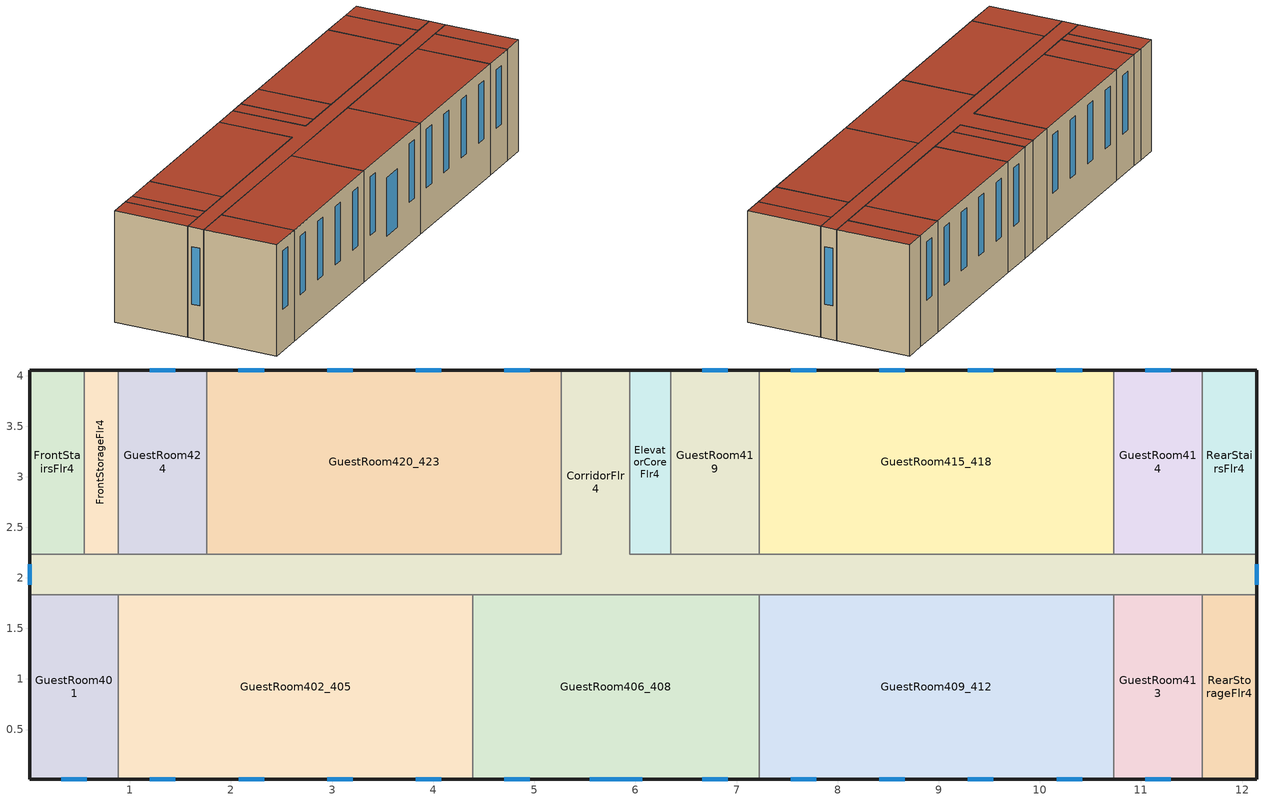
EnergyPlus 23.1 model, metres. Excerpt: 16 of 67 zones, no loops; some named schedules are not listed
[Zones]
RearStairsFlr4
 floor to RearStairsFlr3 (LA_Floor_Construction): 12.14,4.06 12.14,2.24 11.61,2.24 11.61,4.06 z8.84
 wall outside (LA_Wall_Construction): 12.14,2.24 12.14,4.06 11.61,4.06 z8.84:11.58
 wall to GuestRoom414 (LA_Wall_Construction): 11.61,4.06 11.61,2.24 z8.84:11.58
 wall to CorridorFlr4 (LA_Wall_Construction): 11.61,2.24 12.14,2.24 z8.84:11.58
 roof outside (LA_Roof_Construction): 12.14,2.24 12.14,4.06 11.61,4.06 11.61,2.24 z11.58
CorridorFlr4
 floor to CorridorFlr3 (LA_Floor_Construction): 12.14,2.24 12.14,1.83 0.01,1.83 0.01,2.24 5.27,2.24 5.27,4.06 5.94,4.06 5.94,2.24 z8.84
 wall outside (LA_Wall_Construction): 12.14,1.83 12.14,2.24 / 5.94,4.06 5.27,4.06 / 0.01,2.24 0.01,1.83 z8.84:11.58
 wall to GuestRoom414 (LA_Wall_Construction): 11.61,2.24 10.73,2.24 z8.84:11.58
 wall to GuestRoom415_418 (LA_Wall_Construction): 10.73,2.24 7.22,2.24 z8.84:11.58
 wall to GuestRoom419 (LA_Wall_Construction): 7.22,2.24 6.35,2.24 z8.84:11.58
 wall to ElevatorCoreFlr4 (LA_Wall_Construction): 6.35,2.24 5.94,2.24 5.94,4.06 z8.84:11.58
 wall to GuestRoom420_423 (LA_Wall_Construction): 5.27,4.06 5.27,2.24 1.76,2.24 z8.84:11.58
 wall to GuestRoom424 (LA_Wall_Construction): 1.76,2.24 0.89,2.24 z8.84:11.58
 wall to FrontStorageFlr4 (LA_Wall_Construction): 0.89,2.24 0.55,2.24 z8.84:11.58
 wall to FrontStairsFlr4 (LA_Wall_Construction): 0.55,2.24 0.01,2.24 z8.84:11.58
 wall to GuestRoom401 (LA_Wall_Construction): 0.01,1.83 0.89,1.83 z8.84:11.58
 wall to GuestRoom402_405 (LA_Wall_Construction): 0.89,1.83 4.39,1.83 z8.84:11.58
 wall to GuestRoom406_408 (LA_Wall_Construction): 4.39,1.83 7.22,1.83 z8.84:11.58
 wall to GuestRoom409_412 (LA_Wall_Construction): 7.22,1.83 10.73,1.83 z8.84:11.58
 wall to GuestRoom413 (LA_Wall_Construction): 10.73,1.83 11.61,1.83 z8.84:11.58
 wall to RearStorageFlr4 (LA_Wall_Construction): 11.61,1.83 12.14,1.83 z8.84:11.58
 window (LA_Window_Construction): 12.14,1.93 12.14,2.14 / 0.01,2.14 0.01,1.93 z9.68:11.1
 roof outside (LA_Roof_Construction): 12.14,1.83 12.14,2.24 5.94,2.24 5.94,4.06 5.27,4.06 5.27,2.24 0.01,2.24 0.01,1.83 z11.58
RearStorageFlr4
 floor to RearStorageFlr3 (LA_Floor_Construction): 12.14,1.83 12.14,0.01 11.61,0.01 11.61,1.83 z8.84
 wall outside (LA_Wall_Construction): 11.61,0.01 12.14,0.01 12.14,1.83 z8.84:11.58
 wall to GuestRoom413 (LA_Wall_Construction): 11.61,1.83 11.61,0.01 z8.84:11.58
 roof outside (LA_Roof_Construction): 12.14,0.01 12.14,1.83 11.61,1.83 11.61,0.01 z11.58
GuestRoom401
 floor to GuestRoom301 (LA_Floor_Construction): 0.89,1.83 0.89,0.01 0.01,0.01 0.01,1.83 z8.84
 wall outside (LA_Wall_Construction): 0.01,1.83 0.01,0.01 0.89,0.01 z8.84:11.58
 wall to GuestRoom402_405 (LA_Wall_Construction): 0.89,0.01 0.89,1.83 z8.84:11.58
 window (LA_Window_Construction): 0.32,0.01 0.58,0.01 z9.86:11.3
 roof outside (LA_Roof_Construction): 0.89,0.01 0.89,1.83 0.01,1.83 0.01,0.01 z11.58
GuestRoom402_405
 floor to GuestRoom302_305 (LA_Floor_Construction): 4.39,1.83 4.39,0.01 0.89,0.01 0.89,1.83 z8.84
 wall outside (LA_Wall_Construction): 0.89,0.01 4.39,0.01 z8.84:11.58
 wall to GuestRoom406_408 (LA_Wall_Construction): 4.39,0.01 4.39,1.83 z8.84:11.58
 window (LA_Window_Construction): 1.2,0.01 1.45,0.01 / 2.08,0.01 2.33,0.01 / 2.95,0.01 3.2,0.01 / 3.83,0.01 4.08,0.01 z9.86:11.3
 roof outside (LA_Roof_Construction): 4.39,0.01 4.39,1.83 0.89,1.83 0.89,0.01 z11.58
GuestRoom406_408
 floor to GuestRoom306_308 (LA_Floor_Construction): 7.22,1.83 7.22,0.01 4.39,0.01 4.39,1.83 z8.84
 wall outside (LA_Wall_Construction): 4.39,0.01 7.22,0.01 z8.84:11.58
 wall to GuestRoom409_412 (LA_Wall_Construction): 7.22,0.01 7.22,1.83 z8.84:11.58
 window (LA_Window_Construction): 4.7,0.01 4.96,0.01 / 6.66,0.01 6.91,0.01 z9.86:11.3; 5.55,0.01 6.07,0.01 z9.49:10.93
 roof outside (LA_Roof_Construction): 7.22,0.01 7.22,1.83 4.39,1.83 4.39,0.01 z11.58
GuestRoom409_412
 floor to GuestRoom309_312 (LA_Floor_Construction): 10.73,1.83 10.73,0.01 7.22,0.01 7.22,1.83 z8.84
 wall outside (LA_Wall_Construction): 7.22,0.01 10.73,0.01 z8.84:11.58
 wall to GuestRoom413 (LA_Wall_Construction): 10.73,0.01 10.73,1.83 z8.84:11.58
 window (LA_Window_Construction): 7.54,0.01 7.79,0.01 / 8.41,0.01 8.66,0.01 / 9.29,0.01 9.54,0.01 / 10.16,0.01 10.42,0.01 z9.86:11.3
 roof outside (LA_Roof_Construction): 10.73,0.01 10.73,1.83 7.22,1.83 7.22,0.01 z11.58
GuestRoom413
 floor to GuestRoom313 (LA_Floor_Construction): 11.61,1.83 11.61,0.01 10.73,0.01 10.73,1.83 z8.84
 wall outside (LA_Wall_Construction): 10.73,0.01 11.61,0.01 z8.84:11.58
 window (LA_Window_Construction): 11.04,0.01 11.29,0.01 z9.86:11.3
 roof outside (LA_Roof_Construction): 11.61,0.01 11.61,1.83 10.73,1.83 10.73,0.01 z11.58
GuestRoom414
 floor to GuestRoom314 (LA_Floor_Construction): 11.61,4.06 11.61,2.24 10.73,2.24 10.73,4.06 z8.84
 wall outside (LA_Wall_Construction): 11.61,4.06 10.73,4.06 z8.84:11.58
 wall to GuestRoom415_418 (LA_Wall_Construction): 10.73,4.06 10.73,2.24 z8.84:11.58
 window (LA_Window_Construction): 11.29,4.06 11.04,4.06 z9.86:11.3
 roof outside (LA_Roof_Construction): 11.61,2.24 11.61,4.06 10.73,4.06 10.73,2.24 z11.58
GuestRoom415_418
 floor to GuestRoom315_318 (LA_Floor_Construction): 10.73,4.06 10.73,2.24 7.22,2.24 7.22,4.06 z8.84
 wall outside (LA_Wall_Construction): 10.73,4.06 7.22,4.06 z8.84:11.58
 wall to GuestRoom419 (LA_Wall_Construction): 7.22,4.06 7.22,2.24 z8.84:11.58
 window (LA_Window_Construction): 10.42,4.06 10.16,4.06 / 9.54,4.06 9.29,4.06 / 8.66,4.06 8.41,4.06 / 7.79,4.06 7.54,4.06 z9.86:11.3
 roof outside (LA_Roof_Construction): 10.73,2.24 10.73,4.06 7.22,4.06 7.22,2.24 z11.58
ElevatorCoreFlr4
 floor to ElevatorCoreFlr3 (LA_Floor_Construction): 6.35,4.06 6.35,2.24 5.94,2.24 5.94,4.06 z8.84
 wall outside (LA_Wall_Construction): 6.35,4.06 5.94,4.06 z8.84:11.58
 wall to GuestRoom419 (LA_Wall_Construction): 6.35,2.24 6.35,4.06 z8.84:11.58
 roof outside (LA_Roof_Construction): 6.35,2.24 6.35,4.06 5.94,4.06 5.94,2.24 z11.58
GuestRoom419
 floor to GuestRoom319 (LA_Floor_Construction): 7.22,4.06 7.22,2.24 6.35,2.24 6.35,4.06 z8.84
 wall outside (LA_Wall_Construction): 7.22,4.06 6.35,4.06 z8.84:11.58
 window (LA_Window_Construction): 6.91,4.06 6.66,4.06 z9.86:11.3
 roof outside (LA_Roof_Construction): 7.22,2.24 7.22,4.06 6.35,4.06 6.35,2.24 z11.58
GuestRoom420_423
 floor to GuestRoom320_323 (LA_Floor_Construction): 5.27,4.06 5.27,2.24 1.76,2.24 1.76,4.06 z8.84
 wall outside (LA_Wall_Construction): 5.27,4.06 1.76,4.06 z8.84:11.58
 wall to GuestRoom424 (LA_Wall_Construction): 1.76,4.06 1.76,2.24 z8.84:11.58
 window (LA_Window_Construction): 4.96,4.06 4.7,4.06 / 4.08,4.06 3.83,4.06 / 3.2,4.06 2.95,4.06 / 2.33,4.06 2.08,4.06 z9.86:11.3
 roof outside (LA_Roof_Construction): 5.27,2.24 5.27,4.06 1.76,4.06 1.76,2.24 z11.58
GuestRoom424
 floor to GuestRoom324 (LA_Floor_Construction): 1.76,4.06 1.76,2.24 0.89,2.24 0.89,4.06 z8.84
 wall outside (LA_Wall_Construction): 1.76,4.06 0.89,4.06 z8.84:11.58
 wall to FrontStorageFlr4 (LA_Wall_Construction): 0.89,4.06 0.89,2.24 z8.84:11.58
 window (LA_Window_Construction): 1.45,4.06 1.2,4.06 z9.86:11.3
 roof outside (LA_Roof_Construction): 1.76,2.24 1.76,4.06 0.89,4.06 0.89,2.24 z11.58
FrontStorageFlr4
 floor to FrontStorageFlr3 (LA_Floor_Construction): 0.89,4.06 0.89,2.24 0.55,2.24 0.55,4.06 z8.84
 wall outside (LA_Wall_Construction): 0.89,4.06 0.55,4.06 z8.84:11.58
 wall to FrontStairsFlr4 (LA_Wall_Construction): 0.55,4.06 0.55,2.24 z8.84:11.58
 roof outside (LA_Roof_Construction): 0.89,2.24 0.89,4.06 0.55,4.06 0.55,2.24 z11.58
FrontStairsFlr4
 floor to FrontStairsFlr3 (LA_Floor_Construction): 0.55,4.06 0.55,2.24 0.01,2.24 0.01,4.06 z8.84
 wall outside (LA_Wall_Construction): 0.55,4.06 0.01,4.06 0.01,2.24 z8.84:11.58
 roof outside (LA_Roof_Construction): 0.55,2.24 0.55,4.06 0.01,4.06 0.01,2.24 z11.58
[Building]
HotelSmall: North Axis=180; Terrain=Suburbs; Loads Convergence Tolerance Value=0.04; Temperature Convergence Tolerance Value=0.4; Solar Distribution=FullExterior; Maximum Number of Warmup Days=25; Minimum Number of Warmup Days=6
[Site:Location]
Hudson.River.Reserve: Latitude=42.017; Longitude=-73.917; Time Zone=-5; Elevation=12
[SizingPeriod:DesignDay] Day of Month=21; DryBulb Temperature Range Modifier Type=DefaultMultipliers; Humidity Condition Type=Wetbulb; Barometric Pressure=98769; Rain Indicator=No; Snow Indicator=No; Daylight Saving Time Indicator=No
Name | Month | Day Type | Maximum DryBulb Temperature | Daily DryBulb Temperature Range | Wetbulb or DewPoint at Maximum DryBulb | Wind Speed | Wind Direction | Solar Model Indicator | Sky Clearness | ASHRAE Clear Sky Optical Depth for Beam Irradiance taub | ASHRAE Clear Sky Optical Depth for Diffuse Irradiance taud
Buffalo.Niagara.Intl.AP_NY_USA Ann Htg 99.6% Condns DB | 1 | WinterDesignDay | -16.3 | 0 | -16.3 | 5.1 | 270 | ASHRAEClearSky | 0
Buffalo.Niagara.Intl.AP_NY_USA Ann Clg .4% Condns DB=>MWB | 7 | SummerDesignDay | 30.3 | 9.3 | 21.8 | 5.7 | 240 | ASHRAETau |  | 0.462 | 2.001
[Site:GroundTemperature:FCfactorMethod]
January Ground Temperature=9.7; February Ground Temperature=6; March Ground Temperature=-2.2; April Ground Temperature=-3.4; May Ground Temperature=-4.2; June Ground Temperature=2.7; July Ground Temperature=7.5; August Ground Temperature=13.7; September Ground Temperature=18.6; October Ground Temperature=22; November Ground Temperature=20.7; December Ground Temperature=16.5
[Site:WaterMainsTemperature]
Calculation Method=Correlation; Annual Average Outdoor Air Temperature=8.96667; Maximum Difference In Monthly Average Outdoor Air Temperatures=26.2
[MATERIAL] Roughness=MediumRough; Conductivity=0.12; Density=800; Specific Heat=1000; Thermal Absorptance=0.9; Solar Absorptance=0.7; Visible Absorptance=0.7
Name | Thickness
LA_Roof_Assembly | 0.412371
LA_Wall_Assembly | 0.269663
LA_Floor_Assembly | 0.258621
[WINDOWMATERIAL:SIMPLEGLAZINGSYSTEM]
LA_Window_Material: UFactor=3.09; Solar Heat Gain Coefficient=0.38; Visible Transmittance=0.6
[CONSTRUCTION]
LA_Roof_Construction: LA_Roof_Assembly
LA_Wall_Construction: LA_Wall_Assembly
LA_Floor_Construction: LA_Floor_Assembly
LA_Window_Construction: LA_Window_Material
[Zone] Type=1; Multiplier=1
RearStairsFlr4; CorridorFlr4; RearStorageFlr4; GuestRoom401; GuestRoom402_405; GuestRoom406_408; GuestRoom409_412; GuestRoom413; GuestRoom414; GuestRoom415_418; ElevatorCoreFlr4; GuestRoom419; GuestRoom420_423; GuestRoom424; FrontStorageFlr4; FrontStairsFlr4
[People] Number of People Calculation Method=People; Fraction Radiant=0.3; Sensible Heat Fraction=autocalculate; Activity Level Schedule=Activity_Sch; Mean Radiant Temperature Calculation Type=ZoneAveraged
Name | Zone or ZoneList or Space or SpaceList | Number of People Schedule | Number of People
CorridorFlr4_People | CorridorFlr4 | AlwaysOff | 0.330163
ElevatorCoreFlr4_People | ElevatorCoreFlr4 | AlwaysOff | 0.0118859
FrontStairsFlr4_People | FrontStairsFlr4 | AlwaysOff | 0.052826
FrontStorageFlr4_People | FrontStorageFlr4 | AlwaysOff | 0.0132065
GuestRoom401_People | GuestRoom401 | GuestRoom_Occ_Sch | 0.0733695
GuestRoom402_405_People | GuestRoom402_405 | AlwaysOff | 0.293478
GuestRoom406_408_People | GuestRoom406_408 | AlwaysOff | 0.220109
GuestRoom409_412_People | GuestRoom409_412 | GuestRoom_Occ_Sch | 0.293478
GuestRoom413_People | GuestRoom413 | AlwaysOff | 0.0733695
GuestRoom414_People | GuestRoom414 | AlwaysOff | 0.0733695
GuestRoom415_418_People | GuestRoom415_418 | GuestRoom_Occ_Sch | 0.293478
GuestRoom419_People | GuestRoom419 | GuestRoom_Occ_Sch | 0.0733695
GuestRoom420_423_People | GuestRoom420_423 | GuestRoom_Occ_Sch | 0.293478
GuestRoom424_People | GuestRoom424 | GuestRoom_Occ_Sch | 0.0733695
RearStairsFlr4_People | RearStairsFlr4 | AlwaysOff | 0.052826
RearStorageFlr4_People | RearStorageFlr4 | AlwaysOff | 0.0211304
[Lights] Design Level Calculation Method=Watts/Area; Lighting Level=0; Return Air Fraction=0; Fraction Radiant=0.7; Fraction Visible=0.2; Fraction Replaceable=1; EndUse Subcategory=LightsWired
Name | Zone or ZoneList or Space or SpaceList | Schedule | Watts per Zone Floor Area
CorridorFlr4_Lights | CorridorFlr4 | ltg_sch_corridor | 5.115006
ElevatorCoreFlr4_Lights | ElevatorCoreFlr4 | ltg_sch_elevator | 0
FrontStairsFlr4_Lights | FrontStairsFlr4 | ltg_sch_stair | 4.553127
FrontStorageFlr4_Lights | FrontStorageFlr4 | ltg_sch_storage | 3.458439
GuestRoom401_Lights | GuestRoom401 | ltg_sch_guestroom | 4.4132
GuestRoom402_405_Lights | GuestRoom402_405 | alwaysoff | 4.4132
GuestRoom406_408_Lights | GuestRoom406_408 | alwaysoff | 4.4132
GuestRoom409_412_Lights | GuestRoom409_412 | ltg_sch_guestroom | 4.4132
GuestRoom413_Lights | GuestRoom413 | alwaysoff | 4.4132
GuestRoom414_Lights | GuestRoom414 | alwaysoff | 4.4132
GuestRoom415_418_Lights | GuestRoom415_418 | ltg_sch_guestroom | 4.4132
GuestRoom419_Lights | GuestRoom419 | ltg_sch_guestroom | 4.4132
GuestRoom420_423_Lights | GuestRoom420_423 | ltg_sch_guestroom | 4.4132
GuestRoom424_Lights | GuestRoom424 | ltg_sch_guestroom | 4.4132
RearStairsFlr4_Lights | RearStairsFlr4 | ltg_sch_stair | 4.553127
RearStorageFlr4_Lights | RearStorageFlr4 | ltg_sch_storage | 3.458439
[ElectricEquipment] Fraction Latent=0; Fraction Radiant=0.5; Fraction Lost=0; EndUse Subcategory=MiscPlug
Name | Zone or ZoneList or Space or SpaceList | Schedule | Design Level Calculation Method | Design Level | Watts per Zone Floor Area
CorridorFlr4_PlugLoad | CorridorFlr4 | AlwaysOff | EquipmentLevel | 0
ElevatorCoreFlr4_PlugLoad | ElevatorCoreFlr4 | AlwaysOff | EquipmentLevel | 0
FrontStairsFlr4_PlugLoad | FrontStairsFlr4 | AlwaysOff | EquipmentLevel | 0
FrontStorageFlr4_PlugLoad | FrontStorageFlr4 | AlwaysOff | EquipmentLevel | 0
GuestRoom401_PlugLoad | GuestRoom401 | Guestroom_Eqp_Sch_Adva | Watts/Area |  | 11.8935
GuestRoom402_405_PlugLoad | GuestRoom402_405 | AlwaysOff | Watts/Area |  | 11.8935
GuestRoom406_408_PlugLoad | GuestRoom406_408 | AlwaysOff | Watts/Area |  | 11.8935
GuestRoom409_412_PlugLoad | GuestRoom409_412 | Guestroom_Eqp_Sch_Adva | Watts/Area |  | 11.8935
GuestRoom413_PlugLoad | GuestRoom413 | AlwaysOff | Watts/Area |  | 11.8935
GuestRoom414_PlugLoad | GuestRoom414 | AlwaysOff | Watts/Area |  | 11.8935
GuestRoom415_418_PlugLoad | GuestRoom415_418 | Guestroom_Eqp_Sch_Adva | Watts/Area |  | 11.8935
GuestRoom419_PlugLoad | GuestRoom419 | Guestroom_Eqp_Sch_Adva | Watts/Area |  | 11.8935
GuestRoom420_423_PlugLoad | GuestRoom420_423 | Guestroom_Eqp_Sch_Adva | Watts/Area |  | 11.8935
GuestRoom424_PlugLoad | GuestRoom424 | Guestroom_Eqp_Sch_Adva | Watts/Area |  | 11.8935
RearStairsFlr4_PlugLoad | RearStairsFlr4 | AlwaysOff | EquipmentLevel | 0
RearStorageFlr4_PlugLoad | RearStorageFlr4 | AlwaysOff | EquipmentLevel | 0
[ZoneInfiltration:DesignFlowRate] Design Flow Rate Calculation Method=Flow/ExteriorWallArea; Design Flow Rate=0; Flow Rate per Exterior Surface Area=0.000569572; Constant Term Coefficient=0; Temperature Term Coefficient=0; Velocity Term Coefficient=0.224; Velocity Squared Term Coefficient=0
Name | Zone or ZoneList or Space or SpaceList | Schedule
CorridorFlr4_Infiltration | CorridorFlr4 | AlwaysOn
ElevatorCoreFlr4_Infiltration | ElevatorCoreFlr4 | AlwaysOn
FrontStairsFlr4_Infiltration | FrontStairsFlr4 | AlwaysOn
FrontStorageFlr4_Infiltration | FrontStorageFlr4 | AlwaysOn
GuestRoom401_Infiltration | GuestRoom401 | GuestRoom_Infil_Sch
GuestRoom402_405_Infiltration | GuestRoom402_405 | GuestRoom_Infil_Sch
GuestRoom406_408_Infiltration | GuestRoom406_408 | GuestRoom_Infil_Sch
GuestRoom409_412_Infiltration | GuestRoom409_412 | GuestRoom_Infil_Sch
GuestRoom413_Infiltration | GuestRoom413 | GuestRoom_Infil_Sch
GuestRoom414_Infiltration | GuestRoom414 | GuestRoom_Infil_Sch
GuestRoom415_418_Infiltration | GuestRoom415_418 | GuestRoom_Infil_Sch
GuestRoom419_Infiltration | GuestRoom419 | GuestRoom_Infil_Sch
GuestRoom420_423_Infiltration | GuestRoom420_423 | GuestRoom_Infil_Sch
GuestRoom424_Infiltration | GuestRoom424 | GuestRoom_Infil_Sch
RearStairsFlr4_Infiltration | RearStairsFlr4 | AlwaysOn
RearStorageFlr4_Infiltration | RearStorageFlr4 | AlwaysOn
[ZoneVentilation:WindandStackOpenArea] Opening Area=0.0021; Opening Area Fraction Schedule=Sliding_Doors_Ventilation_Availability_SCH; Opening Effectiveness=autocalculate; Height Difference=5.7909; Discharge Coefficient for Opening=autocalculate; Minimum Indoor Temperature=18.89; Maximum Indoor Temperature=25.56; Delta Temperature=-100; Minimum Outdoor Temperature=15.56; Maximum Outdoor Temperature=23.89; Maximum Wind Speed=40
Name | Zone or Space | Effective Angle
GuestRoom401 Sliding Door Ventilation | GuestRoom401 | 0
GuestRoom409_412 Sliding Door Ventilation | GuestRoom409_412 | 0
GuestRoom415_418 Sliding Door Ventilation | GuestRoom415_418 | 180
GuestRoom419 Sliding Door Ventilation | GuestRoom419 | 180
GuestRoom420_423 Sliding Door Ventilation | GuestRoom420_423 | 180
GuestRoom424 Sliding Door Ventilation | GuestRoom424 | 180
[Exterior:Lights]
Exterior_Lights: Schedule=Exterior_Lgt_ALWAYS_ON; Design Level=115.486; Control Option=AstronomicalClock; EndUse Subcategory=General
[Sizing:Zone] Zone Cooling Design Supply Air Temperature Input Method=SupplyAirTemperature; Zone Cooling Design Supply Air Temperature=14; Zone Heating Design Supply Air Temperature Input Method=SupplyAirTemperature; Zone Heating Design Supply Air Temperature=50; Zone Cooling Design Supply Air Humidity Ratio=0.008; Zone Heating Design Supply Air Humidity Ratio=0.008; Cooling Design Air Flow Method=DesignDay; Cooling Design Air Flow Rate=0; Cooling Minimum Air Flow Fraction=0; Heating Design Air Flow Method=DesignDay; Heating Design Air Flow Rate=0; Zone Load Sizing Method=Sensible Load Only No Latent Load; Zone Latent Cooling Design Supply Air Humidity Ratio Input Method=HumidityRatioDifference; Zone Cooling Design Supply Air Humidity Ratio Difference=0.005; Zone Latent Heating Design Supply Air Humidity Ratio Input Method=HumidityRatioDifference; Zone Humidification Design Supply Air Humidity Ratio Difference=0.005
Name | Design Specification Outdoor Air Object
GuestRoom401 | SZ DSOA GuestRoom401
GuestRoom402_405 | SZ DSOA GuestRoom402_405
GuestRoom406_408 | SZ DSOA GuestRoom406_408
GuestRoom409_412 | SZ DSOA GuestRoom409_412
GuestRoom413 | SZ DSOA GuestRoom413
GuestRoom414 | SZ DSOA GuestRoom414
GuestRoom415_418 | SZ DSOA GuestRoom415_418
GuestRoom419 | SZ DSOA GuestRoom419
GuestRoom420_423 | SZ DSOA GuestRoom420_423
GuestRoom424 | SZ DSOA GuestRoom424
CorridorFlr4 | SZ DSOA CorridorFlr4
FrontStairsFlr4 | SZ DSOA FrontStairsFlr4
RearStairsFlr4 | SZ DSOA RearStairsFlr4
[ZoneControl:Thermostat]
Name | Zone or ZoneList | Control Type Schedule | Control 1
GuestRoom401 Thermostat | GuestRoom401 | COMPACT HVAC-ALWAYS 4 | N OccGuestRoom Thermostat Dual SP Control
GuestRoom402_405 Thermostat | GuestRoom402_405 | COMPACT HVAC-ALWAYS 4 | VacGuestRoom Thermostat Dual SP Control
GuestRoom406_408 Thermostat | GuestRoom406_408 | COMPACT HVAC-ALWAYS 4 | VacGuestRoom Thermostat Dual SP Control
GuestRoom409_412 Thermostat | GuestRoom409_412 | COMPACT HVAC-ALWAYS 4 | N OccGuestRoom Thermostat Dual SP Control
GuestRoom413 Thermostat | GuestRoom413 | COMPACT HVAC-ALWAYS 4 | VacGuestRoom Thermostat Dual SP Control
GuestRoom414 Thermostat | GuestRoom414 | COMPACT HVAC-ALWAYS 4 | VacGuestRoom Thermostat Dual SP Control
GuestRoom415_418 Thermostat | GuestRoom415_418 | COMPACT HVAC-ALWAYS 4 | S OccGuestRoom Thermostat Dual SP Control
GuestRoom419 Thermostat | GuestRoom419 | COMPACT HVAC-ALWAYS 4 | S OccGuestRoom Thermostat Dual SP Control
GuestRoom420_423 Thermostat | GuestRoom420_423 | COMPACT HVAC-ALWAYS 4 | S OccGuestRoom Thermostat Dual SP Control
GuestRoom424 Thermostat | GuestRoom424 | COMPACT HVAC-ALWAYS 4 | S OccGuestRoom Thermostat Dual SP Control
CorridorFlr4 Thermostat | CorridorFlr4 | COMPACT HVAC-ALWAYS 4 | CommonArea Thermostat Dual SP Control
FrontStairsFlr4 Thermostat | FrontStairsFlr4 | COMPACT HVAC-ALWAYS 1 | SemiHeated_HtgSP
RearStairsFlr4 Thermostat | RearStairsFlr4 | COMPACT HVAC-ALWAYS 1 | SemiHeated_HtgSP
[Zone equipment]
GuestRoom401: 401 PTAC
GuestRoom402_405: 402_405 PTAC
GuestRoom406_408: 406_408 PTAC
GuestRoom409_412: 409_412 PTAC
GuestRoom413: 413 PTAC
GuestRoom414: 414 PTAC
GuestRoom415_418: 415_418 PTAC
GuestRoom419: 419 PTAC
GuestRoom420_423: 420_423 PTAC
GuestRoom424: 424 PTAC
CorridorFlr4: CorridorFlr4 PTAC
FrontStairsFlr4: FrontStairsFlr4 Unit Heater
RearStairsFlr4: RearStairsFlr4 Unit Heater
[EnergyManagementSystem:Program]
init_timesteps_after_doorshut: SET timesteps_after_doorshut_south = 0; SET timesteps_after_doorshut_north = 0
